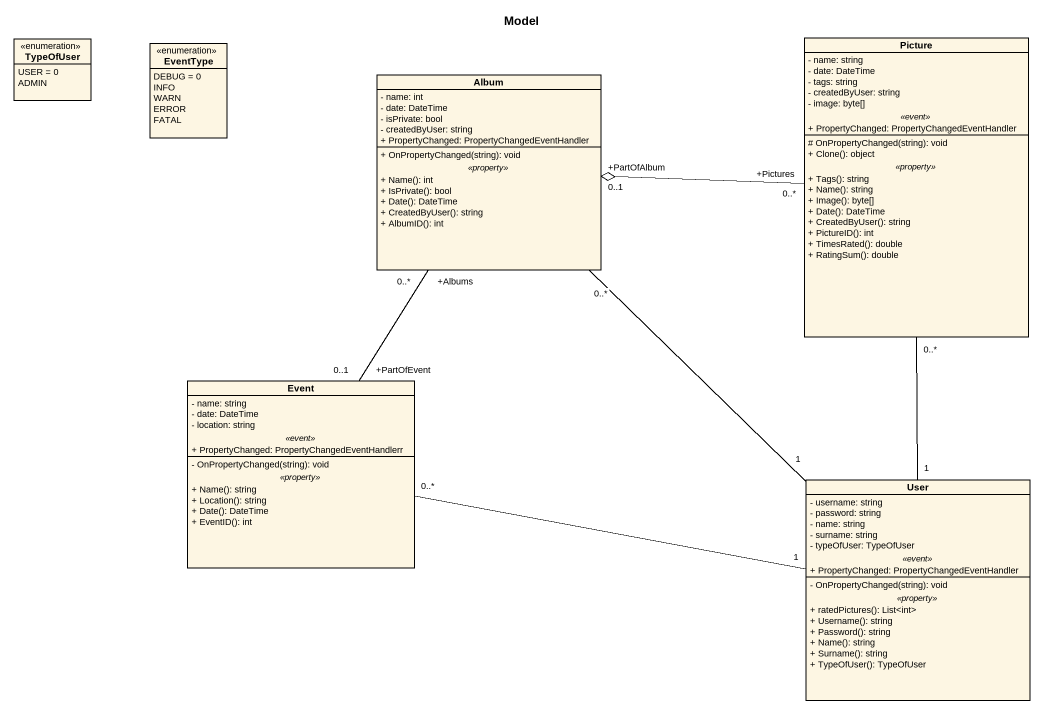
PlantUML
@startuml
title Model
hide circle
hide empty members
skinparam classAttributeIconSize 0
enum TypeOfUser {
  USER = 0
  ADMIN
}
enum EventType {
  DEBUG = 0
  INFO
  WARN
  ERROR
  FATAL
}
class Picture {
  - name: string
  - date: DateTime
  - tags: string
  - createdByUser: string
  - image: byte[]
  .. <<event>> ..
  + PropertyChanged: PropertyChangedEventHandler
  --
  # OnPropertyChanged(string): void
  + Clone(): object
  .. <<property>> ..
  + Tags(): string
  + Name(): string
  + Image(): byte[]
  + Date(): DateTime
  + CreatedByUser(): string
  + PictureID(): int
  + TimesRated(): double
  + RatingSum(): double
}
class Album {
  - name: int
  - date: DateTime
  - isPrivate: bool
  - createdByUser: string
  + PropertyChanged: PropertyChangedEventHandler
  --
  + OnPropertyChanged(string): void
  .. <<property>> ..
  + Name(): int
  + IsPrivate(): bool
  + Date(): DateTime
  + CreatedByUser(): string
  + AlbumID(): int
}
class Event {
  - name: string
  - date: DateTime
  - location: string
  .. <<event>> ..
  + PropertyChanged: PropertyChangedEventHandlerr
  --
  - OnPropertyChanged(string): void
  .. <<property>> ..
  + Name(): string
  + Location(): string
  + Date(): DateTime
  + EventID(): int
}
class User {
  - username: string
  - password: string
  - name: string
  - surname: string
  - typeOfUser: TypeOfUser
  .. <<event>> ..
  + PropertyChanged: PropertyChangedEventHandler
  --
  - OnPropertyChanged(string): void
  .. <<property>> ..
  + ratedPictures(): List<int>
  + Username(): string
  + Password(): string
  + Name(): string
  + Surname(): string
  + TypeOfUser(): TypeOfUser
}
Picture "+Pictures\n0..*" -left-o "+PartOfAlbum\n0..1" Album
Event "+PartOfEvent\n0..1" -up- "+Albums\n0..*" Album
User "1" -up- "0..*" Picture
User "1" -up- "0..*" Album
User "1" -left- "0..*" Event
@enduml
